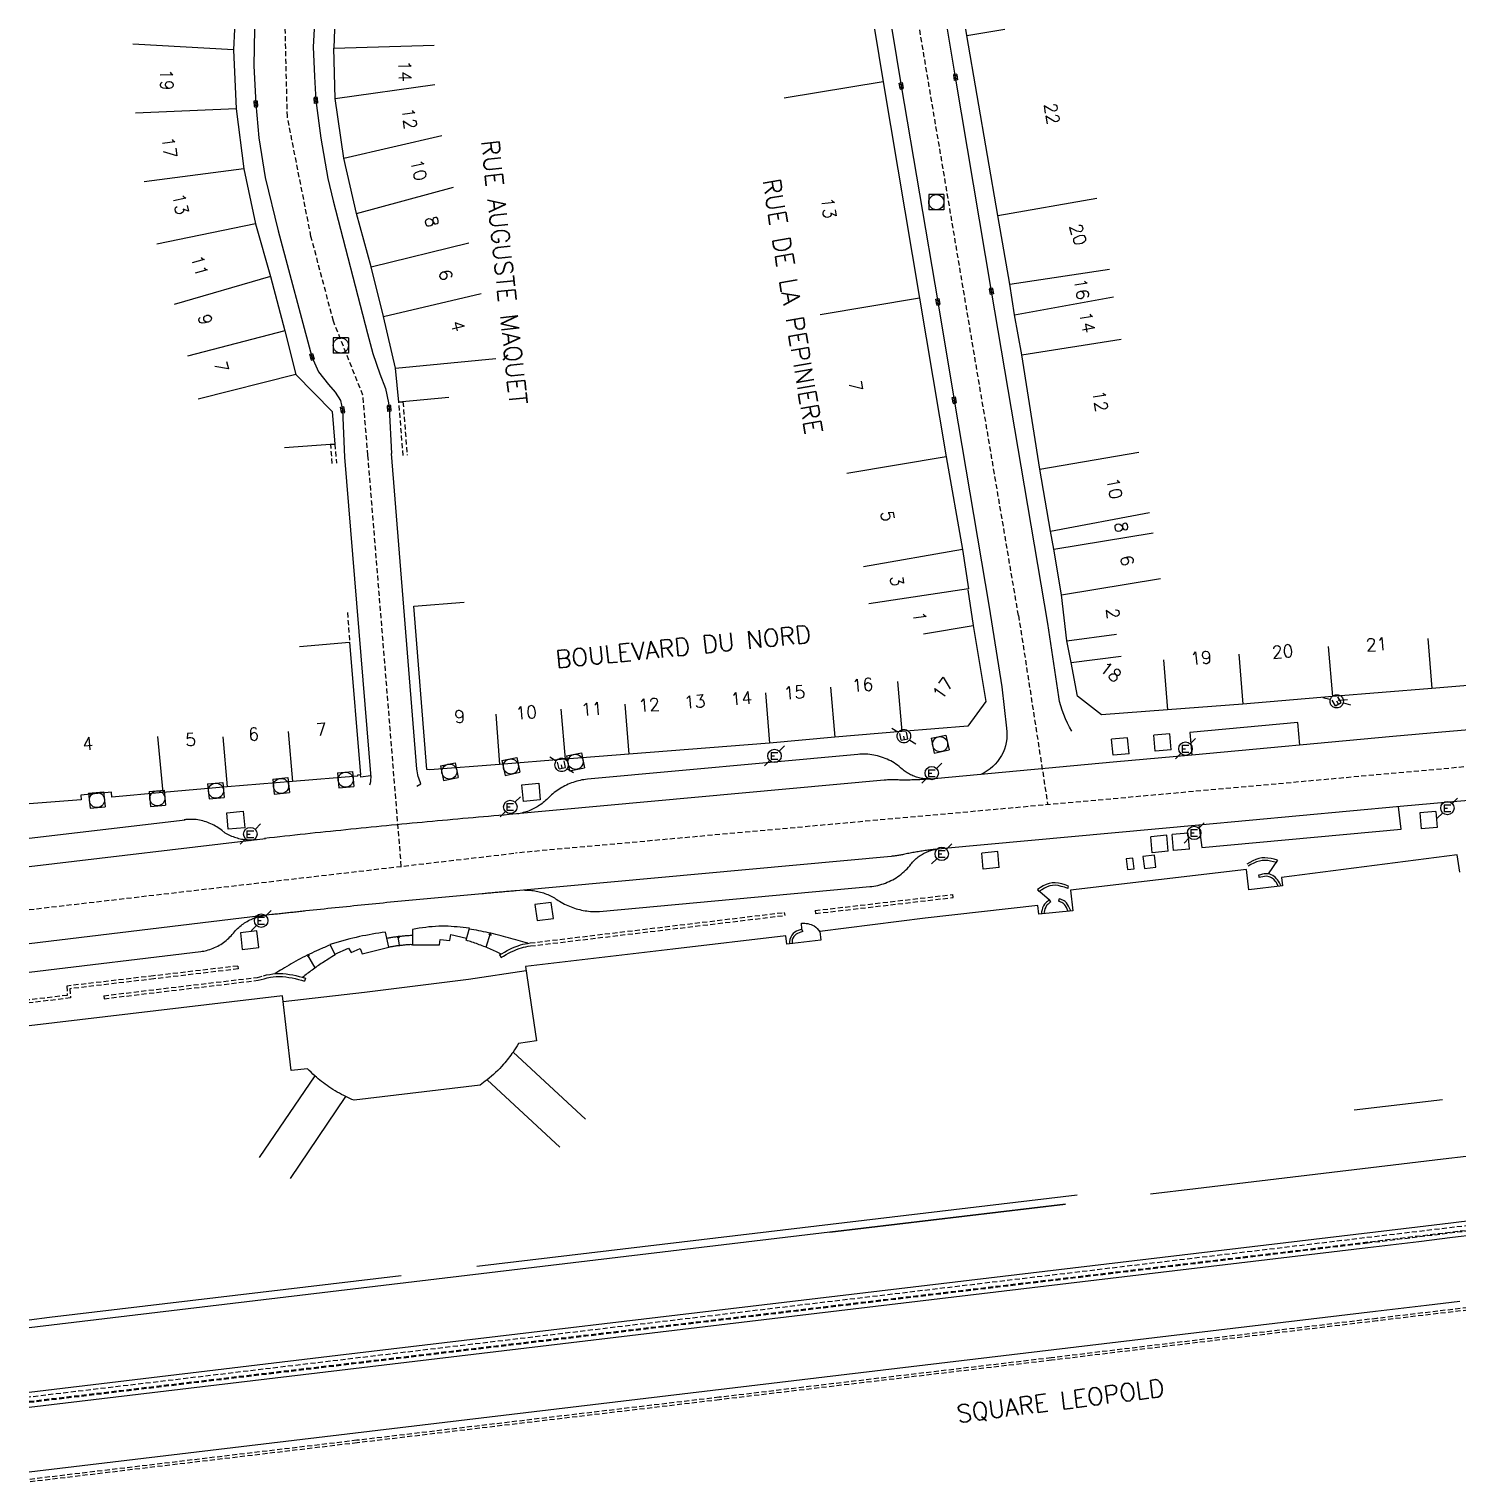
# Model space of a CAD drawing. Header units: millimetres. Extents: x 185000 to 186001, y 128000 to 129000.
# Drawn here: x 185000 to 185142, y 128855.5 to 129000 of the extents above; entities that cross this region are included whole.
import ezdxf
from ezdxf.enums import TextEntityAlignment as Align

# ---------------------------------------------------------------- set-up
doc = ezdxf.new("R2010")
doc.units = ezdxf.units.MM
doc.linetypes.add('DASHED', pattern=[0.75, 0.5, -0.25])
doc.layers.get('0').update_dxf_attribs({"linetype": 'CONTINUOUS'})
for name, color, linetype in [('W0001', 6, 'DASHED'), ('W0008', 7, 'CONTINUOUS'), ('W0100', 7, 'CONTINUOUS'), ('W0112', 1, 'DASHED'), ('W0334', 7, 'CONTINUOUS'), ('W0400', 7, 'CONTINUOUS'), ('W0420', 7, 'CONTINUOUS'), ('W0471', 7, 'CONTINUOUS'), ('W0989', 7, 'CONTINUOUS'), ('W0991', 7, 'CONTINUOUS'), ('W1102', 7, 'CONTINUOUS')]:
    doc.layers.add(name, color=color, linetype=linetype)
doc.styles.get("Standard").update_dxf_attribs({"font": 'romans.shx', "width": 0.85})

# ---------------------------------------------------------------- blocks, each defined once
blk = doc.blocks.new('T471')
for p, q in [((-0.333334, 0.333334), (-0.333334, -0.333334)), ((-0.333334, 0.333334), (0.333334, 0.333334)), ((-0.333334, 0), (0, 0)), ((0.500001, 0.500001), (1.000002, 1.000002)), ((-0.500001, -0.500001), (-1.000002, -1.000002)), ((-0.333334, -0.333334), (0.333334, -0.333334))]:
    blk.add_line(p, q)
blk.add_ellipse((0, 0), major_axis=(0.471405, 0.471405), ratio=1, start_param=5.4977871438, end_param=11.780972451)
blk = doc.blocks.new('T420')
for p, q in [((0.75, 0.75), (-0.75, 0.75)), ((-0.75, 0.75), (-0.75, -0.75)), ((0.75, 0.75), (0.75, -0.75)), ((0.75, -0.75), (-0.75, -0.75))]:
    blk.add_line(p, q)
blk.add_ellipse((0, 0), major_axis=(-0.53, 0.53), ratio=1, start_param=3.926991, end_param=10.210176)
blk = doc.blocks.new('T400')
for p, q in [((-0.15, 0.3), (0.15, 0.3)), ((-0.15, -0.25), (-0.15, 0.3)), ((-0.15, 0.15), (0.15, 0.15)), ((-0.15, 0), (0.15, 0)), ((0.15, 0.3), (0.15, -0.25)), ((-0.15, -0.15), (0.15, -0.15)), ((-0.15, -0.25), (-0.15, -0.3)), ((-0.15, -0.3), (0.15, -0.3)), ((0.15, -0.3), (0.15, -0.25))]:
    blk.add_line(p, q)

msp = doc.modelspace()

# ---------------------------------------------------------------- linework, layer by layer
at = {"layer": 'W0001'}
for points in [[(185033.68, 128957.62), (185033.18, 128963.6), (185030.25, 128970.96), (185028.02, 128979.39), (185025.67, 128991.3), (185025.46, 129000)], [(185098.34, 128941.7), (185095.95, 128955.79), (185088.51, 129000)], [(185037, 128916.75), (185033.68, 128957.62)], [(185098.34, 128941.7), (185101.25, 128922.87)], [(185173.24, 128929.41), (185048.36, 128918.07)], [(185000, 128912.45), (185048.36, 128918.07)], [(185000, 128863.56), (185152.71, 128881.74), (185202.04, 128887.6), (185181.14, 128900.09), (185177.11, 128901.51), (185151.1, 128898.75)]]:
    msp.add_lwpolyline(points, dxfattribs=at)
at = {"layer": 'W0008'}
for p, q in [((185109.19, 128929.54), (185107.6, 128929.39)), ((185107.74, 128927.8), (185107.6, 128929.39)), ((185109.33, 128927.95), (185109.19, 128929.54)), ((185113.37, 128929.93), (185111.78, 128929.78)), ((185111.92, 128928.19), (185111.78, 128929.78)), ((185113.51, 128928.33), (185113.37, 128929.93)), ((185109.33, 128927.95), (185107.74, 128927.8)), ((185113.51, 128928.33), (185111.92, 128928.19)), ((185048.98, 128924.84), (185050.68, 128925.01)), ((185050.68, 128925.01), (185050.8, 128923.35)), ((185049.13, 128923.21), (185048.98, 128924.84)), ((185019.67, 128922.07), (185021.29, 128922.23)), ((185019.8, 128920.44), (185019.67, 128922.07)), ((185021.29, 128922.23), (185021.45, 128920.58)), ((185050.8, 128923.35), (185049.13, 128923.21)), ((185139.82, 128922.2), (185138.23, 128922.06)), ((185138.23, 128922.06), (185138.36, 128920.47)), ((185139.82, 128922.2), (185139.96, 128920.6)), ((185021.45, 128920.58), (185019.8, 128920.44)), ((185139.96, 128920.6), (185138.36, 128920.47)), ((185000, 128916.72), (185023.5, 128919.53)), ((185113.09, 128919.84), (185111.5, 128919.7)), ((185111.64, 128918.1), (185111.5, 128919.7)), ((185113.23, 128918.25), (185113.09, 128919.84)), ((185115.2, 128920.05), (185113.6, 128919.9)), ((185113.74, 128918.31), (185113.6, 128919.9)), ((185115.34, 128918.45), (185115.2, 128920.05)), ((185096.29, 128918.21), (185094.7, 128918.07)), ((185094.84, 128916.47), (185094.7, 128918.07)), ((185096.43, 128916.62), (185096.29, 128918.21)), ((185113.23, 128918.25), (185111.64, 128918.1)), ((185115.34, 128918.45), (185113.74, 128918.31)), ((185096.43, 128916.62), (185094.84, 128916.47)), ((185124.07, 128917.36), (185123.15, 128915.99)), ((185100.24, 128914.46), (185101.42, 128913.43)), ((185051.89, 128913.16), (185050.28, 128912.94)), ((185050.28, 128912.94), (185050.5, 128911.35)), ((185052.12, 128911.58), (185051.89, 128913.16)), ((185050.5, 128911.35), (185052.12, 128911.58)), ((185022.65, 128910.33), (185021, 128910.13)), ((185021, 128910.13), (185021.19, 128908.48)), ((185022.85, 128908.68), (185022.65, 128910.33)), ((185021.19, 128908.48), (185022.85, 128908.68))]:
    msp.add_line(p, q, dxfattribs=at)
for points in [[(185022.39, 129000), (185022.33, 128996.34), (185022.54, 128992.57), (185022.84, 128989.2), (185023.48, 128985.24), (185024.76, 128979.95), (185028.12, 128967.42), (185028.78, 128965.91), (185029.76, 128964.65), (185030.42, 128963.89), (185030.96, 128963.08), (185031.16, 128962.15), (185031.35, 128957.44)], [(185028.34, 129000), (185028.24, 128998.22), (185028.36, 128995.27), (185028.49, 128992.91), (185028.99, 128989.14), (185029.71, 128985.15), (185030.22, 128982.91), (185033.64, 128969.73), (185034.17, 128967.75), (185034.86, 128965.71), (185035.44, 128964.27), (185035.74, 128962.85), (185035.79, 128962.3), (185036.01, 128957.79)], [(185085.74, 129000), (185086.68, 128994.36), (185090.32, 128972.88), (185091.95, 128963.1), (185095.42, 128942.52)], [(185101.25, 128940.88), (185095.65, 128973.93), (185092.09, 128995.21), (185091.29, 129000)], [(185126.31, 128928.8), (185126.12, 128931.05), (185115.37, 128930.06), (185115.57, 128927.82)], [(185161.28, 128931.88), (185140.41, 128930.1), (185135.54, 128929.65), (185115.57, 128927.82)], [(185167.25, 128925.37), (185165.56, 128925.22), (185162.04, 128924.92), (185145.46, 128923.51), (185141.12, 128923.14), (185136.26, 128922.69), (185116.28, 128920.85), (185090.95, 128918.52), (185090.12, 128918.44)], [(185116.28, 128920.85), (185116.55, 128918.62), (185136.38, 128920.44), (185136.11, 128922.68)], [(185000, 128919.54), (185015.5, 128921.39)], [(185085.69, 128917.74), (185048.43, 128914.32)], [(185158.78, 128889.8), (185153.08, 128889.12), (185149.1, 128888.64), (185145.13, 128888.17), (185140.54, 128887.62), (185137.23, 128887.24), (185120.09, 128885.19), (185115.92, 128884.7), (185111.45, 128884.16)], [(185079.6, 128880.37), (185103, 128883.16), (185079.6, 128880.37), (185029.95, 128874.44), (185000, 128870.87)], [(185145.89, 128881.82), (185141.3, 128881.28), (185137.99, 128880.89), (185080.35, 128874.02), (185030.7, 128868.1), (185000, 128864.44)], [(185000, 128862.99), (185030.87, 128866.67), (185080.52, 128872.59), (185133.06, 128878.85), (185138.12, 128879.46), (185141.47, 128879.87), (185146.06, 128880.41)], [(185000, 128856.56), (185031.63, 128860.33), (185081.28, 128866.25), (185133.83, 128872.51), (185138.88, 128873.12), (185142.22, 128873.52)]]:
    msp.add_lwpolyline(points, dxfattribs=at)
for points in [[(185031.35, 128957.44), (185033.96, 128925.59, -0.064208), (185033.84, 128924.82)], [(185038.55, 128924.72), (185038.93, 128924.97, -0.066336), (185038.53, 128926.42), (185036.01, 128957.79)], [(185095.42, 128942.52), (185096.67, 128934.6), (185097.14, 128930.49, -0.341088), (185094.59, 128925.89)], [(185103.64, 128930.19, -0.092815), (185102.34, 128933.6), (185101.25, 128940.88)], [(185115.57, 128927.82), (185115.57, 128927.82), (185107.74, 128927.1), (185090.31, 128925.5), (185089.48, 128925.42, -0.004261), (185088.94, 128925.39, -0.004382), (185088.4, 128925.36, -0.004295), (185087.86, 128925.34, -0.004381), (185087.32, 128925.33, -0.004295), (185086.78, 128925.33, -0.004381), (185086.24, 128925.34, 0.009788), (185086.03, 128925.35, 0.002275), (185085.82, 128925.35, 0.005724), (185085.62, 128925.35, 0.005611), (185085.41, 128925.34, 0.005724), (185085.2, 128925.33, 0.005611), (185085, 128925.31), (185047.73, 128921.89)], [(185089.59, 128925.44, -0.031408), (185089.08, 128925.45, -0.032043), (185088.58, 128925.52, -0.031408), (185088.09, 128925.66, -0.032044), (185087.62, 128925.86, -0.031408), (185087.18, 128926.11, -0.032043), (185086.78, 128926.42, 0.035103), (185086.15, 128926.92, 0.034408), (185085.46, 128927.32, 0.035103), (185084.72, 128927.62, 0.034408), (185083.95, 128927.81, 0.035104), (185083.16, 128927.9, 0.034408), (185082.36, 128927.88), (185055.49, 128925.41)], [(185055.49, 128925.41, 0.028438), (185054.78, 128925.3, 0.027874), (185054.08, 128925.1, 0.028438), (185053.42, 128924.83, 0.027874), (185052.79, 128924.49, 0.028438), (185052.2, 128924.08, 0.027874), (185051.66, 128923.6, -0.026967), (185051.22, 128923.19, -0.027512), (185050.74, 128922.83, -0.026967), (185050.23, 128922.52, -0.027512), (185049.69, 128922.27, -0.026968), (185049.12, 128922.09, -0.027512), (185048.53, 128921.96)], [(185019.21, 128920.27, 0.034754), (185018.67, 128920.67, 0.034065), (185018.07, 128920.99, 0.034754), (185017.43, 128921.22, 0.034065), (185016.77, 128921.37, 0.034754), (185016.09, 128921.42, 0.034065), (185015.42, 128921.38)], [(185047.73, 128921.89, 0.001467), (185043.63, 128921.54, 0.001166), (185039.58, 128921.17, 0.00119), (185035.53, 128920.79, 0.001166), (185031.49, 128920.38, 0.00119), (185027.44, 128919.96, 0.001166), (185023.4, 128919.52)], [(185019.22, 128920.26, 0.030555), (185019.73, 128919.95, 0.02995), (185020.27, 128919.71, 0.030555), (185020.83, 128919.53, 0.02995), (185021.41, 128919.42, 0.030791), (185022.01, 128919.38, 0.029714), (185022.6, 128919.42)], [(185049.23, 128914.39, -0.026289), (185049.82, 128914.37, -0.026821), (185050.41, 128914.29, -0.026289), (185050.99, 128914.15, -0.026821), (185051.55, 128913.94, -0.026289), (185052.08, 128913.68, -0.026821), (185052.58, 128913.37, 0.026776), (185053.21, 128913, 0.026245), (185053.87, 128912.71, 0.026775), (185054.55, 128912.49, 0.026245), (185055.26, 128912.34, 0.026776), (185055.97, 128912.26, 0.026245), (185056.7, 128912.27), (185083.57, 128914.74, 0.035103), (185084.36, 128914.86, 0.034408), (185085.12, 128915.09, 0.035103), (185085.84, 128915.42, 0.034408), (185086.51, 128915.85, 0.035103), (185087.12, 128916.37, 0.034408), (185087.65, 128916.97, -0.031408), (185087.99, 128917.35, -0.032044), (185088.37, 128917.68, -0.031408), (185088.8, 128917.96, -0.032043), (185089.25, 128918.19, -0.031408), (185089.74, 128918.35, -0.032044), (185090.23, 128918.46)], [(185090.12, 128918.45, 0.004382), (185089.59, 128918.38, 0.004295), (185089.05, 128918.31, 0.004381), (185088.51, 128918.23, 0.004295), (185087.98, 128918.14, 0.004381), (185087.45, 128918.04, 0.004295), (185086.92, 128917.93, -0.005611), (185086.72, 128917.89, -0.005724), (185086.51, 128917.85, -0.005611), (185086.31, 128917.82, -0.005724), (185086.1, 128917.79, -0.005611), (185085.9, 128917.76, -0.005724), (185085.69, 128917.74)], [(185048.43, 128914.32, 0.000137), (185047.87, 128914.27, 0.000134), (185047.3, 128914.22, 0.000137), (185046.74, 128914.17, 0.000134), (185046.17, 128914.12, 0.000137), (185045.61, 128914.07, 0.000134), (185045.04, 128914.02, 0.000708), (185042.12, 128913.76, 0.000694), (185039.2, 128913.49, 0.000708), (185036.28, 128913.21, 0.000694), (185033.36, 128912.92, 0.000708), (185030.44, 128912.62, 0.000694), (185027.52, 128912.31, 0.000694)], [(185027.52, 128912.31, 0.000137), (185026.96, 128912.26, 0.000134), (185026.39, 128912.19, 0.000137), (185025.83, 128912.13, 0.000134), (185025.27, 128912.07, 0.000137), (185024.7, 128912.01, 0.000134), (185024.14, 128911.95), (185000, 128909.06)], [(185000, 128906.24), (185017.07, 128908.28, 0.030582), (185017.65, 128908.39, 0.034065), (185018.29, 128908.61, 0.034753), (185018.9, 128908.9, 0.034065), (185019.47, 128909.28, 0.034753), (185019.97, 128909.73, 0.034065), (185020.41, 128910.25, -0.031665), (185020.84, 128910.68, -0.030555), (185021.3, 128911.04, -0.02995), (185021.81, 128911.35, -0.030555), (185022.35, 128911.59, -0.029949), (185022.92, 128911.77, -0.030555), (185023.5, 128911.87)], [(185049.56, 128909.1, 0.008008), (185047.65, 128909.64, 0.012367), (185045.66, 128910.15, 0.015159), (185043.74, 128910.51)], [(185038.12, 128909.87, 0.00653), (185037.67, 128909.85, 0.002758), (185037.47, 128909.83, 0.002813), (185037.28, 128909.82, 0.002758), (185037.09, 128909.8, 0.002813), (185036.89, 128909.78, 0.002758), (185036.7, 128909.76, 0.002813), (185036.51, 128909.73, 0.002758), (185036.32, 128909.71, 0.002813), (185036.13, 128909.68, 0.002757), (185035.93, 128909.65, 0.005549), (185035.56, 128909.58)], [(185046.93, 128908.03, 0.006307), (185046.38, 128908.29, 0.006481), (185045.79, 128908.55, 0.006612), (185045.2, 128908.79, 0.006481), (185044.6, 128909.01, 0.01269), (185043.44, 128909.4, 0.01269)], [(185029.91, 128908.92, 0.009355), (185028.81, 128908.46, 0.007864), (185027.88, 128908.02, 0.008022), (185026.96, 128907.56, 0.007864), (185026.06, 128907.06, 0.008022), (185025.18, 128906.54, 0.006613), (185024.44, 128906.08)], [(185038.11, 128908.95, 0.072121), (185037.72, 128908.95, 0.002758), (185037.54, 128908.94, 0.002813), (185037.36, 128908.92, 0.002758), (185037.17, 128908.9, 0.002813), (185036.99, 128908.89, 0.002758), (185036.81, 128908.86, 0.002813), (185036.63, 128908.84, 0.002758), (185036.44, 128908.82, 0.002813), (185036.26, 128908.79, 0.002757), (185036.08, 128908.76, 0.002863), (185035.77, 128908.7, 0.005549)]]:
    msp.add_lwpolyline(points, format="xyb", dxfattribs=at)
at = {"layer": 'W0008', "flags": 128}
msp.add_lwpolyline([(185076.81, 128910.51), (185076.77, 128911.11, -0.1261), (185078.02, 128910.84, -0.0816), (185078.6, 128910.25)], format="xyb", dxfattribs=at)
msp.add_lwpolyline([(185049.4, 128906.37), (185043.66, 128905.5), (185033.35, 128904.21), (185025.26, 128903.29)], dxfattribs=at)
at = {"layer": 'W0100'}
for p, q in [((185038.12, 128910.48), (185038.11, 128908.95)), ((185038.45, 128910.54), (185038.12, 128910.48)), ((185038.77, 128910.59), (185038.45, 128910.54)), ((185039.1, 128910.64), (185038.77, 128910.59)), ((185039.43, 128910.68), (185039.1, 128910.64)), ((185039.75, 128910.72), (185039.43, 128910.68)), ((185040.08, 128910.75), (185039.75, 128910.72)), ((185040.41, 128910.78), (185040.08, 128910.75)), ((185040.73, 128910.8), (185040.41, 128910.78)), ((185041.03, 128910.8), (185040.73, 128910.8)), ((185041.34, 128910.8), (185041.03, 128910.8)), ((185041.64, 128910.79), (185041.34, 128910.8)), ((185041.94, 128910.77), (185041.64, 128910.79)), ((185042.24, 128910.75), (185041.94, 128910.77)), ((185042.55, 128910.72), (185042.24, 128910.75)), ((185042.85, 128910.69), (185042.55, 128910.72)), ((185043.15, 128910.66), (185042.85, 128910.69)), ((185043.46, 128910.62), (185043.15, 128910.66)), ((185043.44, 128909.4), (185043.76, 128910.59)), ((185043.76, 128910.59), (185043.46, 128910.62)), ((185031.87, 128909.53), (185029.88, 128908.98)), ((185029.88, 128908.98), (185030.44, 128907.96)), ((185032.19, 128909.62), (185031.87, 128909.53)), ((185032.51, 128909.69), (185032.19, 128909.62)), ((185032.83, 128909.77), (185032.51, 128909.69)), ((185033.15, 128909.83), (185032.83, 128909.77)), ((185033.47, 128909.89), (185033.15, 128909.83)), ((185033.79, 128909.95), (185033.47, 128909.89)), ((185034.11, 128910.01), (185033.79, 128909.95)), ((185034.44, 128910.06), (185034.11, 128910.01)), ((185034.76, 128910.11), (185034.44, 128910.06)), ((185035.09, 128910.16), (185034.76, 128910.11)), ((185035.41, 128910.21), (185035.09, 128910.16)), ((185035.77, 128908.7), (185035.41, 128910.21)), ((185036.7, 128909.76), (185036.61, 128909.62)), ((185036.81, 128908.87), (185036.7, 128909.76)), ((185036.7, 128909.76), (185036.82, 128909.65)), ((185040.79, 128908.93), (185040.87, 128909.49)), ((185040.87, 128909.49), (185041.81, 128909.36)), ((185041.81, 128909.36), (185041.92, 128909.96)), ((185041.92, 128909.96), (185043.49, 128909.6)), ((185045.42, 128908.7), (185045.86, 128910.09)), ((185045.86, 128910.09), (185045.69, 128909.94)), ((185045.86, 128910.09), (185045.91, 128909.87)), ((185027.7, 128907.93), (185027.66, 128907.77)), ((185027.7, 128907.93), (185027.86, 128907.89)), ((185028.45, 128906.67), (185027.7, 128907.93)), ((185030.4, 128908.02), (185031.74, 128908.63)), ((185031.74, 128908.63), (185032, 128908.19)), ((185032, 128908.19), (185032.92, 128908.58)), ((185032.92, 128908.58), (185033.11, 128908.04)), ((185033.11, 128908.04), (185035.77, 128908.7)), ((185038.11, 128908.95), (185040.79, 128908.93)), ((185131.7, 128892.53), (185140.49, 128893.57))]:
    msp.add_line(p, q, dxfattribs=at)
for points in [[(185020.42, 129000), (185020.31, 128997.95), (185020.57, 128992.07), (185021.35, 128986.11), (185022.49, 128980.62), (185024.01, 128975.41), (185025.42, 128969.98), (185026.51, 128965.65), (185030.13, 128961.98), (185030.39, 128958.74), (185025.4, 128958.35)], [(185030.37, 129000), (185030.29, 128998.1)], [(185084.03, 129000), (185084.9, 128994.76), (185088.5, 128973.25), (185091.15, 128957.46), (185092.78, 128948.26), (185093.36, 128944.34)], [(185102.61, 128943.75), (185101.86, 128948.27), (185101.52, 128950.06), (185100.46, 128956.23), (185098.66, 128967.6), (185097.93, 128971.6), (185097.48, 128974.64), (185096.29, 128981.45), (185093.21, 128999.35), (185093.11, 129000)], [(185041.73, 128963.38), (185036.76, 128962.91), (185036.43, 128966.29), (185035.22, 128971.42), (185034.01, 128976.35), (185032.56, 128981.65), (185031.28, 128987.15), (185030.44, 128993.11), (185030.29, 128998.1)], [(185159.28, 128949.08), (185160.49, 128944.23), (185152.85, 128942.32), (185154.51, 128935.7), (185139.43, 128934.43), (185129.55, 128933.64), (185120.63, 128932.87), (185113.14, 128932.3), (185106.59, 128931.82), (185104.19, 128933.68), (185103.58, 128937.01), (185103.14, 128939.16), (185102.61, 128943.75)], [(185093.29, 128944.24), (185093.84, 128940.7), (185095.1, 128933.14), (185093.32, 128930.7), (185086.76, 128930.16), (185080.09, 128929.58), (185073.6, 128929.01), (185059.62, 128927.9), (185053.27, 128927.41), (185046.77, 128926.88), (185039.82, 128926.35), (185039.54, 128926.39), (185038.25, 128942.63), (185043.24, 128943.03)], [(185026.88, 128938.62), (185031.86, 128939.03), (185032.93, 128925.86), (185032.66, 128925.81), (185032.65, 128925.7), (185026.17, 128925.19), (185019.69, 128924.64), (185013.28, 128924.09), (185008.23, 128923.64), (185008.2, 128924.11), (185005.14, 128923.83), (185005.17, 128923.36), (185000, 128922.96)]]:
    msp.add_lwpolyline(points, dxfattribs=at)
at = {"layer": 'W0100', "flags": 128}
msp.add_lwpolyline([(185142.22, 128916.18), (185141.94, 128917.91), (185124.49, 128915.65), (185124.59, 128914.8), (185121.22, 128914.41), (185120.99, 128916.44), (185103.5, 128914.38), (185103.73, 128912.34), (185100.35, 128912), (185100.25, 128912.84), (185089.05, 128911.61), (185078.6, 128910.27), (185078.71, 128909.42), (185075.32, 128909), (185075.21, 128909.84), (185063.97, 128908.52), (185049.34, 128906.79), (185050.45, 128899.41), (185048.65, 128899.13, -0.0101), (185048.1, 128898.29, -0.0302), (185047.16, 128897.07, -0.0448), (185045.52, 128895.51, -0.009), (185044.82, 128894.98), (185032.3, 128893.49, -0.0112), (185031.49, 128893.85, -0.0382), (185029.8, 128894.83, -0.0374), (185028.39, 128895.93, -0.014), (185027.68, 128896.63), (185026.04, 128896.44), (185025.19, 128903.89), (185000, 128900.88)], format="xyb", dxfattribs=at)
for points in [[(185112, 128916.67), (185111.86, 128917.86), (185110.7, 128917.73), (185110.85, 128916.53)], [(185109.7, 128917.55), (185109.05, 128917.49), (185109.18, 128916.45), (185109.83, 128916.51)]]:
    msp.add_lwpolyline(points, close=True, dxfattribs=at)
at = {"layer": 'W0100'}
msp.add_lwpolyline([(185030.44, 128907.96, 0.00439), (185029.72, 128907.52, 0.006481), (185029.18, 128907.17, 0.006612), (185028.65, 128906.81, 0.006481), (185028.13, 128906.44, 0.012296), (185027.19, 128905.71)], format="xyb", dxfattribs=at)
at = {"layer": 'W0100', "flags": 128}
for points in [[(185044.5, 128876.98), (185072.12, 128880.27), (185104.16, 128884.09)], [(185000, 128871.67), (185002.04, 128871.91), (185036.97, 128876.06)]]:
    msp.add_lwpolyline(points, dxfattribs=at)
at = {"layer": 'W0112'}
for p, q in [((185036.76, 128962.9), (185037.16, 128962.93)), ((185037.18, 128957.59), (185036.76, 128962.9)), ((185037.16, 128962.93), (185037.58, 128957.63)), ((185030.39, 128958.74), (185030.54, 128956.85)), ((185121.33, 128917.14), (185121.04, 128916.98)), ((185121.45, 128916.92), (185121.16, 128916.76)), ((185121.63, 128917.29), (185121.33, 128917.14)), ((185121.73, 128917.06), (185121.45, 128916.92)), ((185121.92, 128917.42), (185121.63, 128917.29)), ((185122.01, 128917.19), (185121.73, 128917.06)), ((185122.23, 128917.52), (185121.92, 128917.42)), ((185122.29, 128917.28), (185122.01, 128917.19)), ((185122.53, 128917.58), (185122.23, 128917.52)), ((185122.56, 128917.33), (185122.29, 128917.28)), ((185122.83, 128917.59), (185122.53, 128917.58)), ((185122.83, 128917.34), (185122.56, 128917.33)), ((185123.14, 128917.57), (185122.83, 128917.59)), ((185123.11, 128917.32), (185122.83, 128917.34)), ((185123.4, 128917.27), (185123.11, 128917.32)), ((185123.45, 128917.52), (185123.14, 128917.57)), ((185123.7, 128917.2), (185123.4, 128917.27)), ((185123.76, 128917.45), (185123.45, 128917.52)), ((185124.01, 128917.12), (185123.7, 128917.2)), ((185124.07, 128917.36), (185123.76, 128917.45)), ((185100.81, 128914.8), (185100.52, 128914.64)), ((185101.09, 128914.94), (185100.81, 128914.8)), ((185101.38, 128915.05), (185101.09, 128914.94)), ((185101.46, 128914.81), (185101.19, 128914.71)), ((185101.68, 128915.11), (185101.38, 128915.05)), ((185101.71, 128914.86), (185101.46, 128914.81)), ((185102, 128915.12), (185101.68, 128915.11)), ((185101.98, 128914.87), (185101.71, 128914.86)), ((185102.28, 128914.84), (185101.98, 128914.87)), ((185102.32, 128915.08), (185102, 128915.12)), ((185102.58, 128914.76), (185102.28, 128914.84)), ((185102.65, 128915.01), (185102.32, 128915.08)), ((185102.9, 128914.67), (185102.58, 128914.76)), ((185102.98, 128914.9), (185102.65, 128915.01)), ((185103.31, 128914.79), (185102.98, 128914.9)), ((185103.23, 128914.56), (185103.31, 128914.79)), ((185122.38, 128915.92), (185122.19, 128915.87)), ((185122.19, 128915.87), (185122.25, 128915.63)), ((185122.44, 128915.68), (185122.25, 128915.63)), ((185122.58, 128915.96), (185122.38, 128915.92)), ((185122.62, 128915.72), (185122.44, 128915.68)), ((185122.77, 128915.99), (185122.58, 128915.96)), ((185122.8, 128915.74), (185122.62, 128915.72)), ((185122.96, 128916.01), (185122.77, 128915.99)), ((185122.96, 128915.76), (185122.8, 128915.74)), ((185123.15, 128915.99), (185122.96, 128916.01)), ((185123.12, 128915.74), (185122.96, 128915.76)), ((185123.24, 128915.72), (185123.12, 128915.74)), ((185123.31, 128915.96), (185123.15, 128915.99)), ((185123.37, 128915.67), (185123.24, 128915.72)), ((185123.46, 128915.9), (185123.31, 128915.96)), ((185123.49, 128915.61), (185123.37, 128915.67)), ((185123.61, 128915.83), (185123.46, 128915.9)), ((185123.6, 128915.54), (185123.49, 128915.61)), ((185123.71, 128915.46), (185123.6, 128915.54)), ((185123.75, 128915.74), (185123.61, 128915.83)), ((185123.8, 128915.36), (185123.71, 128915.46)), ((185123.87, 128915.64), (185123.75, 128915.74)), ((185123.89, 128915.25), (185123.8, 128915.36)), ((185123.99, 128915.52), (185123.87, 128915.64)), ((185123.97, 128915.13), (185123.89, 128915.25)), ((185124.05, 128914.99), (185123.97, 128915.13)), ((185124.09, 128915.4), (185123.99, 128915.52)), ((185124.19, 128914.76), (185124.05, 128914.99)), ((185124.18, 128915.26), (185124.09, 128915.4)), ((185124.27, 128915.12), (185124.18, 128915.26)), ((185124.46, 128914.79), (185124.27, 128915.12)), ((185078.14, 128912.36), (185091.8, 128913.95)), ((185078.17, 128912.06), (185091.84, 128913.65)), ((185091.84, 128913.65), (185091.8, 128913.95)), ((185100.52, 128914.64), (185100.24, 128914.46)), ((185100.24, 128914.46), (185100.37, 128914.25)), ((185100.65, 128914.42), (185100.37, 128914.25)), ((185100.93, 128914.58), (185100.65, 128914.42)), ((185101.19, 128914.71), (185100.93, 128914.58)), ((185101.32, 128913.35), (185101.21, 128913.27)), ((185101.42, 128913.43), (185101.32, 128913.35)), ((185101.57, 128913.23), (185101.42, 128913.43)), ((185102.4, 128913.53), (185102.31, 128913.3)), ((185102.53, 128913.48), (185102.4, 128913.53)), ((185102.65, 128913.43), (185102.53, 128913.48)), ((185102.76, 128913.38), (185102.65, 128913.43)), ((185102.87, 128913.32), (185102.76, 128913.38)), ((185102.97, 128913.24), (185102.87, 128913.32)), ((185103.23, 128914.56), (185102.9, 128914.67)), ((185075.14, 128911.87), (185075.1, 128912.17)), ((185078.14, 128912.36), (185078.17, 128912.06)), ((185100.63, 128912.23), (185100.62, 128912.03)), ((185100.68, 128912.43), (185100.63, 128912.23)), ((185100.74, 128912.63), (185100.68, 128912.43)), ((185100.83, 128912.81), (185100.74, 128912.63)), ((185100.93, 128912.99), (185100.83, 128912.81)), ((185100.88, 128912.19), (185100.87, 128912.05)), ((185100.92, 128912.37), (185100.88, 128912.19)), ((185100.97, 128912.53), (185100.92, 128912.37)), ((185101.02, 128913.09), (185100.93, 128912.99)), ((185101.05, 128912.69), (185100.97, 128912.53)), ((185101.11, 128913.18), (185101.02, 128913.09)), ((185101.14, 128912.84), (185101.05, 128912.69)), ((185101.21, 128913.27), (185101.11, 128913.18)), ((185101.2, 128912.92), (185101.14, 128912.84)), ((185101.28, 128913), (185101.2, 128912.92)), ((185101.37, 128913.07), (185101.28, 128913)), ((185101.46, 128913.15), (185101.37, 128913.07)), ((185101.57, 128913.23), (185101.46, 128913.15)), ((185102.43, 128913.25), (185102.31, 128913.3)), ((185102.55, 128913.2), (185102.43, 128913.25)), ((185102.65, 128913.16), (185102.55, 128913.2)), ((185102.74, 128913.1), (185102.65, 128913.16)), ((185102.82, 128913.05), (185102.74, 128913.1)), ((185102.92, 128912.95), (185102.82, 128913.05)), ((185103.01, 128912.82), (185102.92, 128912.95)), ((185103.11, 128913.11), (185102.97, 128913.24)), ((185103.1, 128912.67), (185103.01, 128912.82)), ((185103.19, 128912.5), (185103.1, 128912.67)), ((185103.22, 128912.96), (185103.11, 128913.11)), ((185103.28, 128912.29), (185103.19, 128912.5)), ((185103.32, 128912.79), (185103.22, 128912.96)), ((185103.41, 128912.6), (185103.32, 128912.79)), ((185103.54, 128912.32), (185103.41, 128912.6)), ((185076.63, 128910.45), (185076.44, 128910.38)), ((185076.81, 128910.51), (185076.63, 128910.45)), ((185076.89, 128910.28), (185076.81, 128910.51)), ((185075.62, 128909.49), (185075.58, 128909.26)), ((185075.58, 128909.26), (185075.59, 128909.03)), ((185075.7, 128909.71), (185075.62, 128909.49)), ((185075.81, 128909.9), (185075.7, 128909.71)), ((185075.96, 128910.08), (185075.81, 128909.9)), ((185075.86, 128909.43), (185075.83, 128909.24)), ((185075.83, 128909.24), (185075.84, 128909.06)), ((185075.92, 128909.6), (185075.86, 128909.43)), ((185076.02, 128909.76), (185075.92, 128909.6)), ((185076.11, 128910.2), (185075.96, 128910.08)), ((185076.14, 128909.9), (185076.02, 128909.76)), ((185076.27, 128910.3), (185076.11, 128910.2)), ((185076.25, 128909.99), (185076.14, 128909.9)), ((185076.39, 128910.08), (185076.25, 128909.99)), ((185076.44, 128910.38), (185076.27, 128910.3)), ((185076.54, 128910.15), (185076.39, 128910.08)), ((185076.71, 128910.21), (185076.54, 128910.15)), ((185076.89, 128910.28), (185076.71, 128910.21)), ((185046.76, 128907.94), (185046.91, 128907.68)), ((185020.75, 128906.84), (185012.37, 128905.86)), ((185020.79, 128906.55), (185012.41, 128905.56)), ((185020.75, 128906.84), (185020.79, 128906.55)), ((185024.24, 128906.06), (185024.56, 128906.09)), ((185024.56, 128906.09), (185024.89, 128906.1)), ((185024.89, 128906.1), (185025.22, 128906.09)), ((185012.37, 128905.86), (185003.74, 128904.85)), ((185003.74, 128904.85), (185003.8, 128903.92)), ((185012.41, 128905.56), (185004.06, 128904.58)), ((185007.42, 128903.89), (185022.7, 128905.71)), ((185007.46, 128903.59), (185022.78, 128905.42)), ((185022.7, 128905.71), (185023.3, 128905.87)), ((185022.78, 128905.42), (185023.08, 128905.5)), ((185023.08, 128905.5), (185023.38, 128905.58)), ((185023.3, 128905.87), (185023.61, 128905.95)), ((185023.38, 128905.58), (185023.68, 128905.65)), ((185023.61, 128905.95), (185023.92, 128906.01)), ((185023.68, 128905.65), (185023.98, 128905.72)), ((185023.92, 128906.01), (185024.24, 128906.06)), ((185023.98, 128905.72), (185024.27, 128905.76)), ((185024.27, 128905.76), (185024.57, 128905.79)), ((185024.57, 128905.79), (185024.89, 128905.8)), ((185024.89, 128905.8), (185025.2, 128905.79)), ((185025.2, 128905.79), (185025.51, 128905.76)), ((185025.22, 128906.09), (185025.55, 128906.06)), ((185025.51, 128905.76), (185025.82, 128905.71)), ((185025.55, 128906.06), (185025.87, 128906.01)), ((185025.82, 128905.71), (185026.14, 128905.66)), ((185025.87, 128906.01), (185026.2, 128905.95)), ((185026.14, 128905.66), (185026.45, 128905.59)), ((185026.2, 128905.95), (185026.52, 128905.88)), ((185026.45, 128905.59), (185026.77, 128905.51)), ((185026.52, 128905.88), (185026.84, 128905.8)), ((185026.77, 128905.51), (185027.08, 128905.43)), ((185026.84, 128905.8), (185027.16, 128905.72)), ((185027.08, 128905.43), (185027.39, 128905.34)), ((185027.16, 128905.72), (185027.47, 128905.63)), ((185027.47, 128905.63), (185027.39, 128905.34)), ((185003.8, 128903.92), (185000, 128903.47)), ((185004.12, 128903.66), (185000, 128903.17)), ((185004.06, 128904.58), (185004.12, 128903.66)), ((185007.42, 128903.89), (185007.46, 128903.59)), ((185162.39, 128874.92), (185133.98, 128871.56)), ((185133.99, 128871.56), (185101.61, 128867.64)), ((185101.61, 128867.64), (185068.62, 128863.71)), ((185068.62, 128863.71), (185032.62, 128859.43)), ((185032.62, 128859.43), (185000, 128855.54))]:
    msp.add_line(p, q, dxfattribs=at)
for points in [[(185030.14, 128956.8), (185029.99, 128958.71), (185030.39, 128958.74)], [(185031.64, 128941.98), (185031.86, 128939.03)], [(185046.76, 128907.94), (185047.01, 128908.08), (185047.27, 128908.23), (185047.52, 128908.37), (185047.79, 128908.51), (185048.05, 128908.64), (185048.33, 128908.75), (185048.61, 128908.86), (185048.84, 128908.93), (185049.07, 128909), (185049.31, 128909.05), (185049.55, 128909.09), (185049.79, 128909.13), (185075.1, 128912.17)], [(185046.91, 128907.68), (185047.16, 128907.82), (185047.41, 128907.97), (185047.66, 128908.11), (185047.92, 128908.24), (185048.18, 128908.36), (185048.44, 128908.48), (185048.71, 128908.58), (185048.93, 128908.65), (185049.15, 128908.71), (185049.37, 128908.76), (185049.6, 128908.8), (185049.83, 128908.83), (185075.14, 128911.87)], [(185259.99, 128886.73), (185188.53, 128878.25), (185162.36, 128875.16), (185133.96, 128871.8), (185101.58, 128867.88), (185068.59, 128863.96), (185032.59, 128859.68), (185000, 128855.79)], [(185000, 128863.46), (185133.01, 128879.31), (185146.18, 128880.91), (185146.13, 128881.4)], [(185146.13, 128881.4), (185000, 128863.97)]]:
    msp.add_lwpolyline(points, dxfattribs=at)
at = {"layer": 'W0334'}
for points in [[(185130.13, 128933.28), (185131.05, 128933.35)], [(185033.95, 128925.74), (185032.99, 128925.61), (185032.93, 128925.86)]]:
    msp.add_lwpolyline(points, dxfattribs=at)
at = {"layer": 'W1102'}
for p, q in [((185093.21, 128999.35), (185097, 129000)), ((185020.31, 128997.95), (185010.33, 128998.5)), ((185030.29, 128998.1), (185040.28, 128998.4)), ((185030.44, 128993.11), (185040.34, 128994.5)), ((185084.9, 128994.76), (185075.04, 128993.12)), ((185020.57, 128992.07), (185010.58, 128991.63)), ((185031.28, 128987.15), (185041.02, 128989.41)), ((185021.35, 128986.11), (185011.44, 128984.81)), ((185032.56, 128981.65), (185042.2, 128984.29)), ((185096.29, 128981.45), (185106.14, 128983.17)), ((185022.49, 128980.62), (185012.7, 128978.6)), ((185034.01, 128976.35), (185043.72, 128978.73)), ((185097.48, 128974.64), (185107.37, 128976.11)), ((185024.01, 128975.41), (185014.41, 128972.61)), ((185035.22, 128971.42), (185044.95, 128973.72)), ((185088.5, 128973.25), (185078.64, 128971.6)), ((185097.93, 128971.6), (185107.77, 128973.39)), ((185025.42, 128969.98), (185015.74, 128967.47)), ((185098.66, 128967.6), (185108.54, 128969.17)), ((185036.43, 128966.29), (185046.39, 128967.24)), ((185026.51, 128965.65), (185016.82, 128963.2)), ((185091.15, 128957.46), (185081.29, 128955.81)), ((185100.46, 128956.23), (185110.31, 128957.93)), ((185101.52, 128950.06), (185111.35, 128951.92)), ((185101.86, 128948.27), (185111.73, 128949.9)), ((185092.78, 128948.26), (185082.93, 128946.52)), ((185102.61, 128943.75), (185112.47, 128945.37)), ((185093.36, 128944.34), (185083.47, 128942.86)), ((185088.91, 128939.88), (185093.84, 128940.7)), ((185139.03, 128939.41), (185139.43, 128934.43)), ((185129.12, 128938.62), (185129.55, 128933.64)), ((185112.77, 128937.28), (185113.14, 128932.3)), ((185120.25, 128937.86), (185120.63, 128932.87)), ((185086.33, 128935.14), (185086.76, 128930.16)), ((185073.21, 128934), (185073.6, 128929.01)), ((185079.65, 128934.56), (185080.09, 128929.58)), ((185052.86, 128932.39), (185053.27, 128927.41)), ((185059.23, 128932.89), (185059.62, 128927.9)), ((185046.39, 128931.87), (185046.77, 128926.88)), ((185012.77, 128929.66), (185013.28, 128924.09)), ((185019.27, 128929.62), (185019.69, 128924.64)), ((185025.75, 128930.17), (185026.17, 128925.19)), ((185055.32, 128891.62), (185048.1, 128898.29)), ((185028.39, 128895.93), (185022.88, 128887.8)), ((185045.52, 128895.51), (185052.75, 128888.83)), ((185025.97, 128885.71), (185031.49, 128893.85))]:
    msp.add_line(p, q, dxfattribs=at)
for points in [[(185103.14, 128939.16), (185108.09, 128939.82)], [(185103.58, 128937.01), (185108.54, 128937.66)]]:
    msp.add_lwpolyline(points, dxfattribs=at)

# ---------------------------------------------------------------- block references
at = {"layer": 'W0400'}
for p, rotation in [((185086.68, 128994.36), 9.490087122995039), ((185092.09, 128995.21), 189.4749546065258), ((185022.54, 128992.57), 3.150955930518914), ((185028.49, 128992.91), 183.1017913313111), ((185095.65, 128973.93), 189.6213239546705), ((185090.32, 128972.88), 9.601804561399652), ((185028.12, 128967.42), 15.03981186833069), ((185031.16, 128962.15), 12.13459749103796), ((185035.79, 128962.3), 185.3304480920214), ((185091.95, 128963.1), 9.470612206925084)]:
    msp.add_blockref('T400', p, dxfattribs=dict(at, rotation=rotation))
at = {"layer": 'W0420'}
for p in [(185090.18, 128982.79), (185030.99, 128968.54)]:
    msp.add_blockref('T420', p, dxfattribs=at)
for p, rotation in [((185090.55, 128928.9), 101.772182610105), ((185054.31, 128927.14), 101.772182610105), ((185041.77, 128926.17), 101.772182610105), ((185047.89, 128926.68), 101.772182610105), ((185018.57, 128924.27), 95.57868697070168), ((185025.05, 128924.75), 95.57868697070168), ((185031.47, 128925.36), 95.57868697070168), ((185006.74, 128923.34), 95.57868697070168), ((185012.75, 128923.51), 95.57868697070168)]:
    msp.add_blockref('T420', p, dxfattribs=dict(at, rotation=rotation))
at = {"layer": 'W0471'}
for p, rotation in [((185129.97, 128933.16), 121.16155584379), ((185086.95, 128929.69), 101.772182610105), ((185052.93, 128926.84), 101.772182610105)]:
    msp.add_blockref('T471', p, dxfattribs=dict(at, rotation=rotation))
for p in [(185114.94, 128928.45), (185074.09, 128927.73), (185089.72, 128926.02), (185047.83, 128922.66), (185140.97, 128922.54), (185021.99, 128919.96), (185115.8, 128920.07), (185090.71, 128917.99), (185023.07, 128911.35)]:
    msp.add_blockref('T471', p, dxfattribs=at)

# ---------------------------------------------------------------- texts
at = {"layer": 'W0989'}
for s, rotation, p in [('RUE AUGUSTE MAQUET', 276.1519, (185047.15, 128975.81)), ('RUE DE LA PEPINIERE', 279.5282, (185075.89, 128972.44)), ('BOULEVARD DU NORD', 5.7647, (185065.03, 128938.6)), ('SQUARE LEOPOLD', 7.3351, (185102.53, 128863.53))]:
    msp.add_text(s, height=1.75, rotation=rotation, dxfattribs=at).set_placement(p, align=Align.MIDDLE)
at = {"layer": 'W0991'}
for s, height, rotation, p in [('19', 1.25, 272.5371, (185013.68, 128994.95)), ('14', 1.25, 271.7234, (185037.36, 128995.82)), ('12', 1.25, 278.0106, (185037.79, 128991.1)), ('22', 1.25, 279.7393, (185101.65, 128991.59)), ('17', 1.25, 277.4908, (185013.94, 128988.23)), ('10', 1.25, 283.1154, (185038.73, 128985.99)), ('13', 1.25, 281.668, (185015.06, 128982.59)), ('13', 1.25, 277.1244, (185079.48, 128982.21)), ('8', 1.25, 285.3231, (185040.04, 128980.85)), ('20', 1.25, 286.9457, (185104.27, 128979.57)), ('11', 1.249, 286.2483, (185016.93, 128976.46)), ('6', 1.25, 283.808, (185041.41, 128975.55)), ('16', 1.25, 278.4638, (185104.63, 128974.15)), ('9', 1.25, 284.5684, (185017.52, 128971.12)), ('14', 1.25, 280.3205, (185105.18, 128970.85)), ('4', 1.25, 283.2827, (185042.64, 128970.46)), ('7', 1.25, 284.1786, (185019.11, 128966.43)), ('7', 1.25, 279.5276, (185082.15, 128964.51)), ('12', 1.25, 278.9993, (185106.47, 128963.01)), ('10', 1.249, 279.784, (185107.89, 128954.33)), ('5', 1.25, 280.0265, (185085.34, 128951.57)), ('8', 1.25, 280.7125, (185108.57, 128950.47)), ('6', 1.25, 279.3657, (185109.14, 128947.15)), ('3', 1.25, 278.48, (185086.26, 128945.12)), ('2', 1.25, 277.5151, (185107.71, 128941.89)), ('1', 1.25, 278.7642, (185088.53, 128941.56)), ('21', 1.25, 4.6987, (185133.93, 128938.83)), ('19', 1.25, 4.6987, (185116.48, 128937.48)), ('20', 1.25, 4.6987, (185124.59, 128938.12)), ('18', 1.25, 322.0833, (185107.51, 128936.08)), ('16', 1.25, 4.6812, (185082.84, 128934.79)), ('17', 1.25, 53.943, (185090.83, 128934.45)), ('13', 1.25, 4.6812, (185066.16, 128933.13)), ('14', 1.25, 4.6812, (185070.79, 128933.46)), ('15', 1.25, 4.6812, (185076.07, 128934.04)), ('9', 1.25, 4.6812, (185042.8, 128931.65)), ('10', 1.25, 4.6812, (185049.41, 128932.06)), ('11', 1.25, 4.6812, (185055.93, 128932.4)), ('12', 1.25, 4.6812, (185061.62, 128932.81)), ('7', 1.25, 4.2037, (185029.04, 128930.37)), ('4', 1.25, 4.2037, (185005.83, 128928.96)), ('5', 1.25, 4.2037, (185016.05, 128929.36)), ('6', 1.25, 4.2037, (185022.32, 128929.89))]:
    msp.add_text(s, height=height, rotation=rotation, dxfattribs=at).set_placement(p, align=Align.MIDDLE)

doc.saveas('drawing.dxf')
